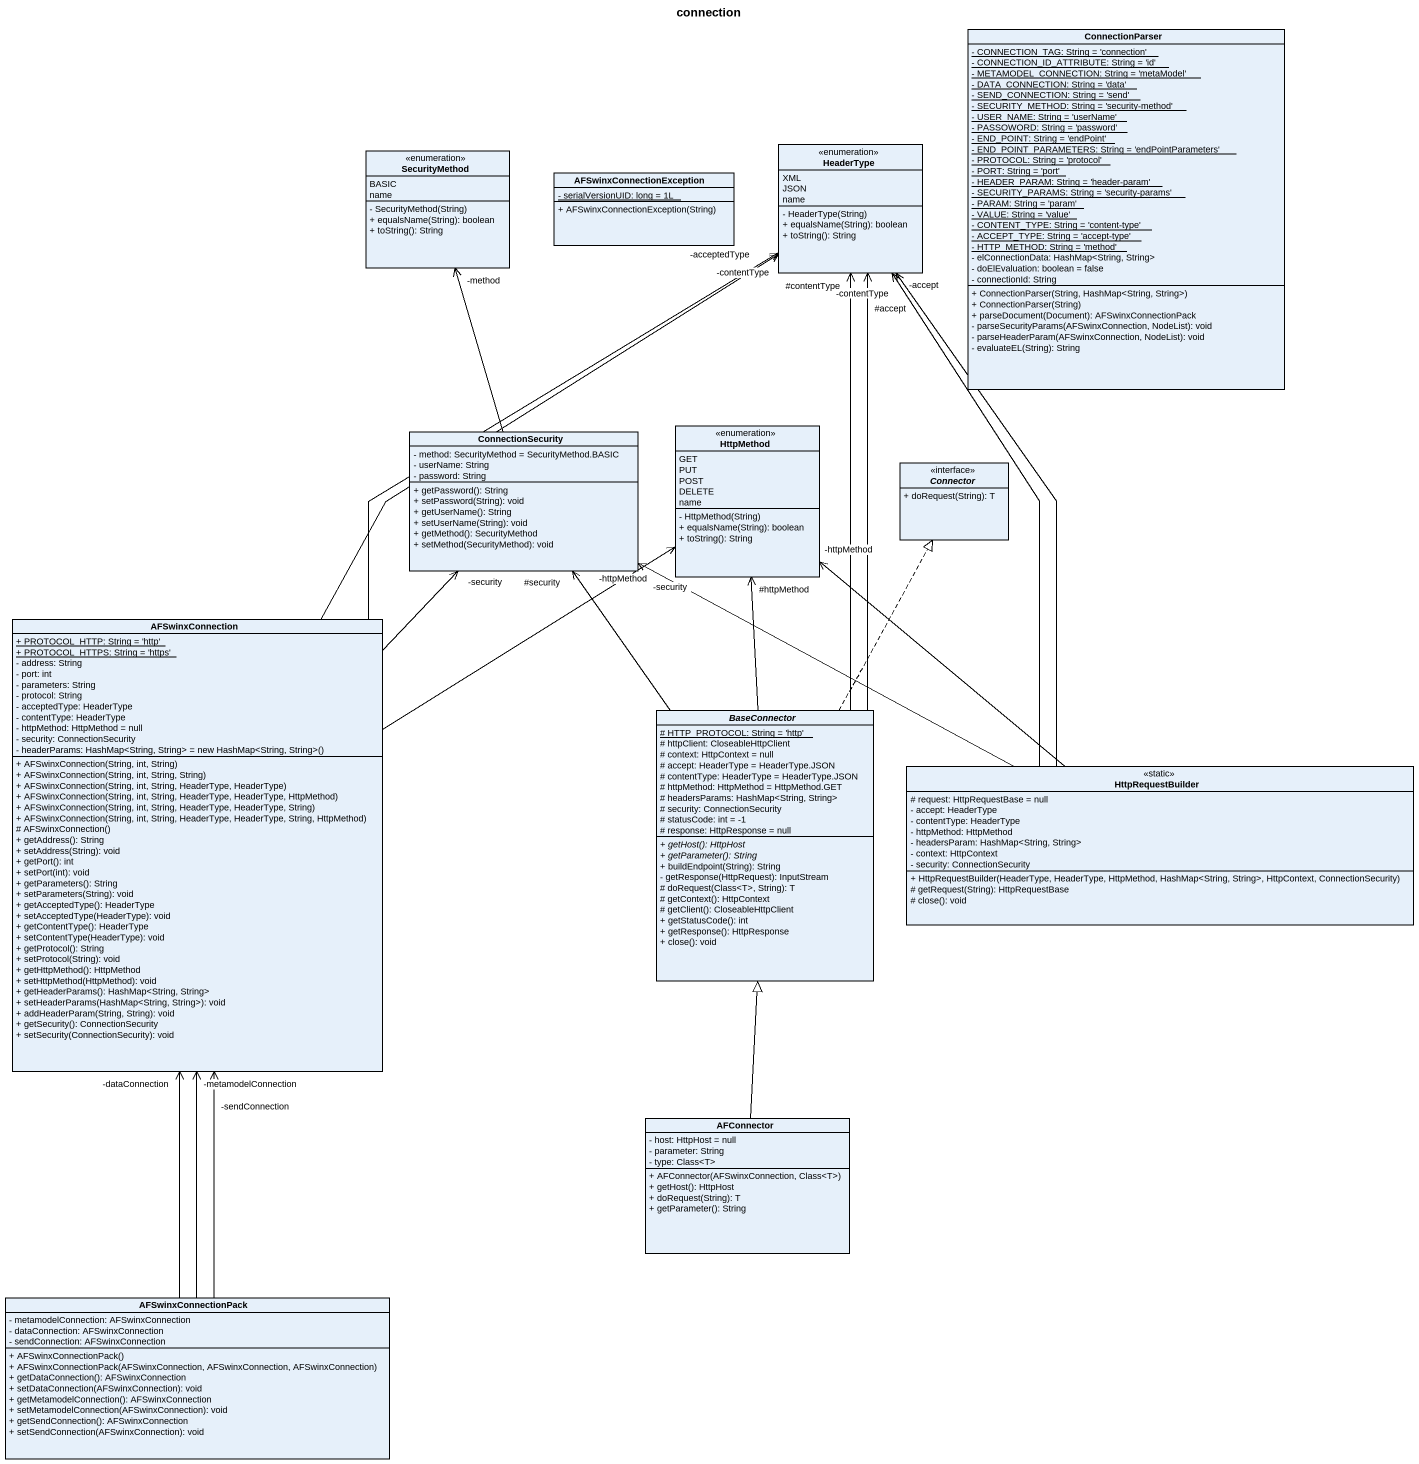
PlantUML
@startuml
title connection
hide circle
hide empty members
skinparam classAttributeIconSize 0
class ConnectionParser {
  {static} - CONNECTION_TAG: String = 'connection'
  {static} - CONNECTION_ID_ATTRIBUTE: String = 'id'
  {static} - METAMODEL_CONNECTION: String = 'metaModel'
  {static} - DATA_CONNECTION: String = 'data'
  {static} - SEND_CONNECTION: String = 'send'
  {static} - SECURITY_METHOD: String = 'security-method'
  {static} - USER_NAME: String = 'userName'
  {static} - PASSOWORD: String = 'password'
  {static} - END_POINT: String = 'endPoint'
  {static} - END_POINT_PARAMETERS: String = 'endPointParameters'
  {static} - PROTOCOL: String = 'protocol'
  {static} - PORT: String = 'port'
  {static} - HEADER_PARAM: String = 'header-param'
  {static} - SECURITY_PARAMS: String = 'security-params'
  {static} - PARAM: String = 'param'
  {static} - VALUE: String = 'value'
  {static} - CONTENT_TYPE: String = 'content-type'
  {static} - ACCEPT_TYPE: String = 'accept-type'
  {static} - HTTP_METHOD: String = 'method'
  - elConnectionData: HashMap<String, String>
  - doElEvaluation: boolean = false
  - connectionId: String
  + ConnectionParser(String, HashMap<String, String>)
  + ConnectionParser(String)
  + parseDocument(Document): AFSwinxConnectionPack
  - parseSecurityParams(AFSwinxConnection, NodeList): void
  - parseHeaderParam(AFSwinxConnection, NodeList): void
  - evaluateEL(String): String
}
enum SecurityMethod {
  BASIC
  name
  - SecurityMethod(String)
  + equalsName(String): boolean
  + toString(): String
}
class AFSwinxConnectionException {
  {static} - serialVersionUID: long = 1L
  + AFSwinxConnectionException(String)
}
enum HeaderType {
  XML
  JSON
  name
  - HeaderType(String)
  + equalsName(String): boolean
  + toString(): String
}
class ConnectionSecurity {
  - method: SecurityMethod = SecurityMethod.BASIC
  - userName: String
  - password: String
  + getPassword(): String
  + setPassword(String): void
  + getUserName(): String
  + setUserName(String): void
  + getMethod(): SecurityMethod
  + setMethod(SecurityMethod): void
}
enum HttpMethod {
  GET
  PUT
  POST
  DELETE
  name
  - HttpMethod(String)
  + equalsName(String): boolean
  + toString(): String
}
interface Connector <<interface>> {
  + doRequest(String): T
}
class AFSwinxConnection {
  {static} + PROTOCOL_HTTP: String = 'http'
  {static} + PROTOCOL_HTTPS: String = 'https'
  - address: String
  - port: int
  - parameters: String
  - protocol: String
  - acceptedType: HeaderType
  - contentType: HeaderType
  - httpMethod: HttpMethod = null
  - security: ConnectionSecurity
  {field} - headerParams: HashMap<String, String> = new HashMap<String, String>()
  + AFSwinxConnection(String, int, String)
  + AFSwinxConnection(String, int, String, String)
  + AFSwinxConnection(String, int, String, HeaderType, HeaderType)
  + AFSwinxConnection(String, int, String, HeaderType, HeaderType, HttpMethod)
  + AFSwinxConnection(String, int, String, HeaderType, HeaderType, String)
  + AFSwinxConnection(String, int, String, HeaderType, HeaderType, String, HttpMethod)
  # AFSwinxConnection()
  + getAddress(): String
  + setAddress(String): void
  + getPort(): int
  + setPort(int): void
  + getParameters(): String
  + setParameters(String): void
  + getAcceptedType(): HeaderType
  + setAcceptedType(HeaderType): void
  + getContentType(): HeaderType
  + setContentType(HeaderType): void
  + getProtocol(): String
  + setProtocol(String): void
  + getHttpMethod(): HttpMethod
  + setHttpMethod(HttpMethod): void
  + getHeaderParams(): HashMap<String, String>
  + setHeaderParams(HashMap<String, String>): void
  + addHeaderParam(String, String): void
  + getSecurity(): ConnectionSecurity
  + setSecurity(ConnectionSecurity): void
}
abstract class BaseConnector {
  {static} # HTTP_PROTOCOL: String = 'http'
  # httpClient: CloseableHttpClient
  # context: HttpContext = null
  # accept: HeaderType = HeaderType.JSON
  # contentType: HeaderType = HeaderType.JSON
  # httpMethod: HttpMethod = HttpMethod.GET
  # headersParams: HashMap<String, String>
  # security: ConnectionSecurity
  # statusCode: int = -1
  # response: HttpResponse = null
  {abstract} + getHost(): HttpHost
  {abstract} + getParameter(): String
  + buildEndpoint(String): String
  - getResponse(HttpRequest): InputStream
  # doRequest(Class<T>, String): T
  # getContext(): HttpContext
  # getClient(): CloseableHttpClient
  + getStatusCode(): int
  + getResponse(): HttpResponse
  + close(): void
}
class HttpRequestBuilder <<static>> {
  # request: HttpRequestBase = null
  - accept: HeaderType
  - contentType: HeaderType
  - httpMethod: HttpMethod
  - headersParam: HashMap<String, String>
  - context: HttpContext
  - security: ConnectionSecurity
  + HttpRequestBuilder(HeaderType, HeaderType, HttpMethod, HashMap<String, String>, HttpContext, ConnectionSecurity)
  # getRequest(String): HttpRequestBase
  # close(): void
}
class AFConnector {
  - host: HttpHost = null
  - parameter: String
  - type: Class<T>
  + AFConnector(AFSwinxConnection, Class<T>)
  + getHost(): HttpHost
  + doRequest(String): T
  + getParameter(): String
}
class AFSwinxConnectionPack {
  - metamodelConnection: AFSwinxConnection
  - dataConnection: AFSwinxConnection
  - sendConnection: AFSwinxConnection
  + AFSwinxConnectionPack()
  + AFSwinxConnectionPack(AFSwinxConnection, AFSwinxConnection, AFSwinxConnection)
  + getDataConnection(): AFSwinxConnection
  + setDataConnection(AFSwinxConnection): void
  + getMetamodelConnection(): AFSwinxConnection
  + setMetamodelConnection(AFSwinxConnection): void
  + getSendConnection(): AFSwinxConnection
  + setSendConnection(AFSwinxConnection): void
}
ConnectionSecurity -up-> "-method" SecurityMethod
AFSwinxConnection -up-> "-acceptedType" HeaderType
AFSwinxConnection -up-> "-contentType" HeaderType
AFSwinxConnection -up-> "-security" ConnectionSecurity
AFSwinxConnection -up-> "-httpMethod" HttpMethod
BaseConnector -up-> "#accept" HeaderType
BaseConnector -up-> "#contentType" HeaderType
BaseConnector -up-> "#security" ConnectionSecurity
BaseConnector -up-> "#httpMethod" HttpMethod
BaseConnector .up.|> Connector
HttpRequestBuilder -up-> "-accept" HeaderType
HttpRequestBuilder -up-> "-contentType" HeaderType
HttpRequestBuilder -left-> "-security" ConnectionSecurity
HttpRequestBuilder -up-> "-httpMethod" HttpMethod
AFConnector -up-|> BaseConnector
AFSwinxConnectionPack -up-> "-dataConnection" AFSwinxConnection
AFSwinxConnectionPack -up-> "-metamodelConnection" AFSwinxConnection
AFSwinxConnectionPack -up-> "-sendConnection" AFSwinxConnection
@enduml
